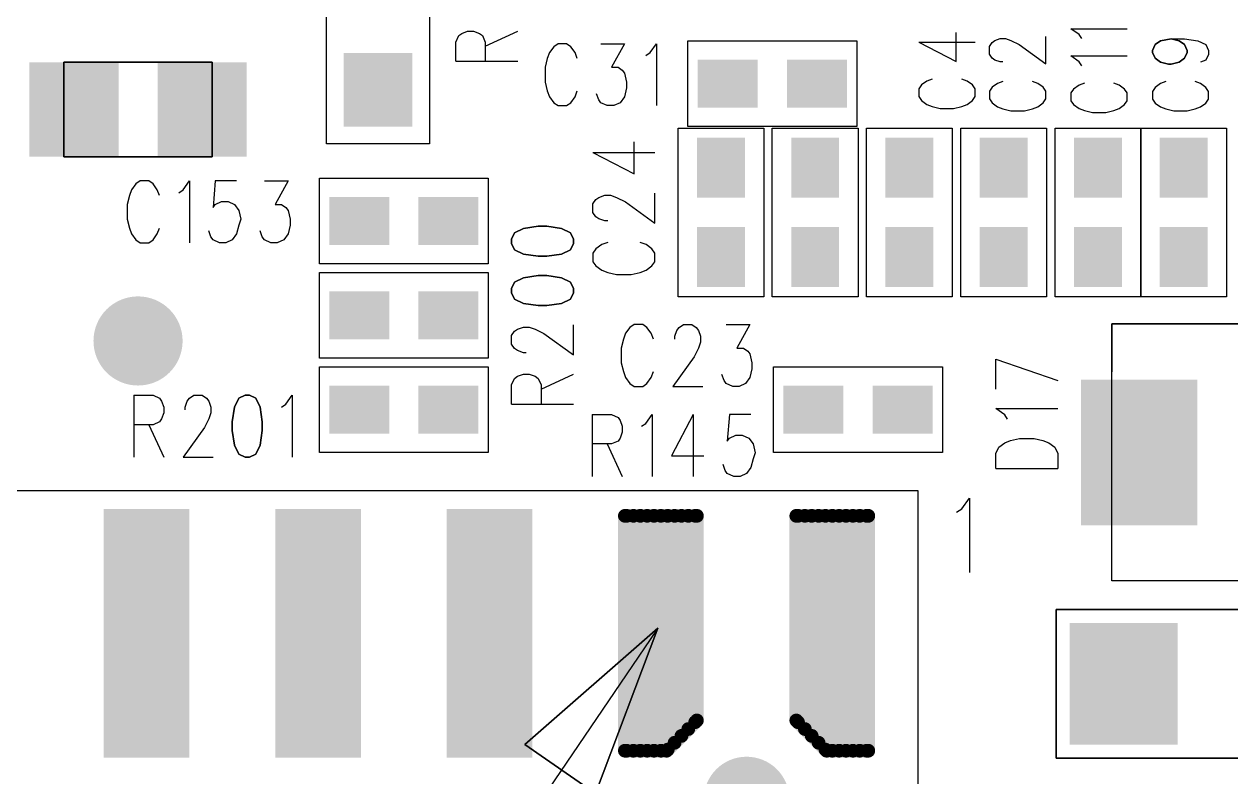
# Model space of a CAD drawing. Extents: x 12040 to 27945, y 10799 to 21199.
# Drawn here: x 17989 to 18693, y 16126 to 16565 of the extents above; entities that cross this region are included whole.
import ezdxf

# ---------------------------------------------------------------- set-up
doc = ezdxf.new("R2010")
doc.units = 0
doc.header["$MEASUREMENT"] = 0
doc.layers.add('ASSYDWGBOT_PHO', color=7, linetype='Continuous')

msp = doc.modelspace()

# ---------------------------------------------------------------- linework, layer by layer
at = {"layer": 'ASSYDWGBOT_PHO'}
for points in [[(18165.001, 16495.63), (18165.001, 16625.629)], [(18225, 16625.629), (18225, 16495.63)], [(18240.391, 16555), (18242.109, 16558.75)], [(18242.109, 16558.75), (18243.83, 16559.999)], [(18243.83, 16559.999), (18247.271, 16561.251)], [(18247.271, 16561.251), (18250.7, 16561.251)], [(18250.7, 16561.251), (18254.141, 16559.999)], [(18254.141, 16559.999), (18255.859, 16558.75)], [(18255.859, 16558.75), (18257.58, 16555)], [(18257.58, 16552.5), (18276.48, 16561.251)], [(18532.339, 16543.579), (18532.339, 16560.631)], [(18554.84, 16555.849), (18557.97, 16556.99)], [(18557.97, 16556.99), (18561.09, 16556.99)], [(18561.09, 16556.99), (18564.22, 16555.849)], [(18584.53, 16542.219), (18584.53, 16558.13)], [(18603.91, 16559.38), (18599.22, 16562.78)], [(18599.22, 16562.78), (18632.03, 16562.78)], [(18605.471, 16557.1), (18603.91, 16559.38)], [(18240.391, 16543.751), (18240.391, 16555)], [(18257.58, 16555), (18257.58, 16543.751)], [(18297.501, 16552.271), (18295, 16548.83)], [(18299.999, 16553.98), (18297.501, 16552.271)], [(18305, 16553.98), (18299.999, 16553.98)], [(18307.501, 16552.271), (18305, 16553.98)], [(18309.999, 16548.83), (18307.501, 16552.271)], [(18325.001, 16553.98), (18338.751, 16553.98)], [(18338.751, 16553.98), (18331.249, 16540.23)], [(18353.75, 16548.83), (18357.5, 16553.98)], [(18357.5, 16553.98), (18357.5, 16517.891)], [(18375.79, 16555.63), (18474.211, 16555.63)], [(18375.79, 16505.63), (18375.79, 16555.63)], [(18474.211, 16555.63), (18474.211, 16505.63)], [(18510.469, 16554.939), (18532.339, 16543.579)], [(18510.469, 16554.939), (18543.28, 16554.939)], [(18551.72, 16552.441), (18553.28, 16554.72)], [(18551.72, 16547.899), (18551.72, 16552.441)], [(18553.28, 16554.72), (18554.84, 16555.849)], [(18564.22, 16555.849), (18568.911, 16553.579)], [(18568.911, 16553.579), (18584.53, 16542.219)], [(18657.66, 16556.881), (18665.47, 16556.881)], [(18665.47, 16556.881), (18673.281, 16555.74)], [(18673.281, 16555.74), (18677.971, 16553.471)], [(18677.971, 16553.471), (18679.529, 16550.06)], [(18679.529, 16550.06), (18679.529, 16547.779)], [(18062.09, 16543.18), (18047.911, 16543.18)], [(18240.391, 16543.751), (18276.48, 16543.751)], [(18293.751, 16545.389), (18292.5, 16540.23)], [(18295, 16548.83), (18293.751, 16545.389)], [(18311.251, 16545.389), (18309.999, 16548.83)], [(18351.25, 16547.11), (18353.75, 16548.83)], [(18553.28, 16545.63), (18551.72, 16547.899)], [(18554.84, 16544.491), (18553.28, 16545.63)], [(18557.97, 16543.35), (18554.84, 16544.491)], [(18559.53, 16543.35), (18557.97, 16543.35)], [(18603.91, 16543.47), (18599.22, 16546.881)], [(18599.22, 16546.881), (18632.03, 16546.881)], [(18605.471, 16541.189), (18603.91, 16543.47)], [(18677.971, 16544.38), (18674.841, 16543.24)], [(18679.529, 16547.779), (18677.971, 16544.38)], [(18292.5, 16540.23), (18292.5, 16531.639)], [(18331.249, 16540.23), (18334.999, 16540.23)], [(18334.999, 16540.23), (18337.5, 16538.521)], [(18337.5, 16538.521), (18338.751, 16536.8)], [(18338.751, 16536.8), (18340, 16531.639)], [(18292.5, 16531.639), (18293.751, 16526.48)], [(18340, 16531.639), (18340, 16528.2)], [(18512.03, 16529.94), (18510.469, 16527.67)], [(18515.16, 16532.221), (18512.03, 16529.94)], [(18518.28, 16533.35), (18515.16, 16532.221)], [(18538.589, 16532.221), (18535.469, 16533.35)], [(18541.719, 16529.94), (18538.589, 16532.221)], [(18543.28, 16527.67), (18541.719, 16529.94)], [(18556.41, 16530.849), (18553.28, 16528.58)], [(18559.53, 16531.99), (18556.41, 16530.849)], [(18579.84, 16530.849), (18576.719, 16531.99)], [(18582.97, 16528.58), (18579.84, 16530.849)], [(18603.91, 16529.831), (18600.78, 16527.559)], [(18607.031, 16530.97), (18603.91, 16529.831)], [(18627.34, 16529.831), (18624.22, 16530.97)], [(18630.47, 16527.559), (18627.34, 16529.831)], [(18651.409, 16530.741), (18648.279, 16528.469)], [(18654.53, 16531.879), (18651.409, 16530.741)], [(18674.841, 16530.741), (18671.721, 16531.879)], [(18677.971, 16528.469), (18674.841, 16530.741)], [(18293.751, 16526.48), (18295, 16523.05)], [(18295, 16523.05), (18297.501, 16519.609)], [(18307.501, 16519.609), (18309.999, 16523.05)], [(18309.999, 16523.05), (18311.251, 16526.48)], [(18323.75, 16521.33), (18322.5, 16524.771)], [(18338.751, 16523.05), (18336.25, 16519.609)], [(18340, 16528.2), (18338.751, 16523.05)], [(18510.469, 16527.67), (18510.469, 16523.13)], [(18510.469, 16523.13), (18512.03, 16520.849)], [(18541.719, 16520.849), (18543.28, 16523.13)], [(18543.28, 16523.13), (18543.28, 16527.67)], [(18553.28, 16528.58), (18551.72, 16526.31)], [(18551.72, 16526.31), (18551.72, 16521.761)], [(18551.72, 16521.761), (18553.28, 16519.489)], [(18584.53, 16526.31), (18582.97, 16528.58)], [(18582.97, 16519.489), (18584.53, 16521.761)], [(18584.53, 16521.761), (18584.53, 16526.31)], [(18600.78, 16527.559), (18599.22, 16525.28)], [(18599.22, 16525.28), (18599.22, 16520.741)], [(18632.03, 16525.28), (18630.47, 16527.559)], [(18632.03, 16520.741), (18632.03, 16525.28)], [(18648.279, 16528.469), (18646.721, 16526.19)], [(18646.721, 16526.19), (18646.721, 16521.65)], [(18679.529, 16526.19), (18677.971, 16528.469)], [(18679.529, 16521.65), (18679.529, 16526.19)], [(18297.501, 16519.609), (18299.999, 16517.891)], [(18299.999, 16517.891), (18305, 16517.891)], [(18305, 16517.891), (18307.501, 16519.609)], [(18325.001, 16519.609), (18323.75, 16521.33)], [(18328.751, 16517.891), (18325.001, 16519.609)], [(18332.5, 16517.891), (18328.751, 16517.891)], [(18336.25, 16519.609), (18332.5, 16517.891)], [(18512.03, 16520.849), (18515.16, 16518.579)], [(18515.16, 16518.579), (18518.28, 16517.441)], [(18518.28, 16517.441), (18522.97, 16516.31)], [(18522.97, 16516.31), (18530.781, 16516.31)], [(18530.781, 16516.31), (18535.469, 16517.441)], [(18535.469, 16517.441), (18538.589, 16518.579)], [(18538.589, 16518.579), (18541.719, 16520.849)], [(18553.28, 16519.489), (18556.41, 16517.22)], [(18556.41, 16517.22), (18559.53, 16516.081)], [(18559.53, 16516.081), (18564.22, 16514.94)], [(18564.22, 16514.94), (18572.029, 16514.94)], [(18572.029, 16514.94), (18576.719, 16516.081)], [(18576.719, 16516.081), (18579.84, 16517.22)], [(18579.84, 16517.22), (18582.97, 16519.489)], [(18599.22, 16520.741), (18600.78, 16518.471)], [(18600.78, 16518.471), (18603.91, 16516.19)], [(18603.91, 16516.19), (18607.031, 16515.06)], [(18607.031, 16515.06), (18611.719, 16513.92)], [(18619.53, 16513.92), (18624.22, 16515.06)], [(18624.22, 16515.06), (18627.34, 16516.19)], [(18627.34, 16516.19), (18630.47, 16518.471)], [(18630.47, 16518.471), (18632.03, 16520.741)], [(18646.721, 16521.65), (18648.279, 16519.381)], [(18648.279, 16519.381), (18651.409, 16517.099)], [(18651.409, 16517.099), (18654.53, 16515.97)], [(18654.53, 16515.97), (18659.22, 16514.83)], [(18659.22, 16514.83), (18667.03, 16514.83)], [(18667.03, 16514.83), (18671.721, 16515.97)], [(18671.721, 16515.97), (18674.841, 16517.099)], [(18674.841, 16517.099), (18677.971, 16519.381)], [(18677.971, 16519.381), (18679.529, 16521.65)], [(18611.719, 16513.92), (18619.53, 16513.92)], [(18370.001, 16406.42), (18370.001, 16504.841)], [(18370.001, 16504.841), (18420, 16504.841)], [(18474.211, 16505.63), (18375.79, 16505.63)], [(18420, 16504.841), (18420, 16406.42)], [(18424.999, 16406.42), (18424.999, 16504.841)], [(18424.999, 16504.841), (18475, 16504.841)], [(18475, 16504.841), (18475, 16406.42)], [(18480, 16406.42), (18480, 16504.841)], [(18480, 16504.841), (18530.001, 16504.841)], [(18530.001, 16504.841), (18530.001, 16406.42)], [(18535, 16406.42), (18535, 16504.841)], [(18535, 16504.841), (18584.999, 16504.841)], [(18584.999, 16504.841), (18584.999, 16406.42)], [(18590, 16406.42), (18590, 16504.841)], [(18590, 16504.841), (18639.999, 16504.841)], [(18639.999, 16406.42), (18639.999, 16504.841)], [(18639.999, 16504.841), (18690.001, 16504.841)], [(18639.999, 16504.841), (18639.999, 16406.42)], [(18690.001, 16504.841), (18690.001, 16406.42)], [(18225, 16495.63), (18165.001, 16495.63)], [(18344.45, 16478.121), (18344.45, 16496.87)], [(18062.09, 16488.07), (18047.911, 16488.07)], [(18320.391, 16490.62), (18344.45, 16478.121)], [(18320.391, 16490.62), (18356.48, 16490.62)], [(18056.25, 16473.98), (18053.749, 16472.269)], [(18061.251, 16473.98), (18056.25, 16473.98)], [(18063.749, 16472.269), (18061.251, 16473.98)], [(18081.249, 16468.83), (18084.999, 16473.98)], [(18084.999, 16473.98), (18084.999, 16437.889)], [(18100, 16473.98), (18098.749, 16458.521)], [(18112.499, 16473.98), (18100, 16473.98)], [(18128.75, 16473.98), (18142.5, 16473.98)], [(18142.5, 16473.98), (18135, 16460.23)], [(18160.789, 16475.63), (18259.211, 16475.63)], [(18160.789, 16425.631), (18160.789, 16475.63)], [(18259.211, 16475.63), (18259.211, 16425.631)], [(18051.25, 16468.83), (18049.999, 16465.389)], [(18053.749, 16472.269), (18051.25, 16468.83)], [(18066.25, 16468.83), (18063.749, 16472.269)], [(18067.499, 16465.389), (18066.25, 16468.83)], [(18078.751, 16467.11), (18081.249, 16468.83)], [(18323.83, 16464.371), (18327.271, 16465.62)], [(18327.271, 16465.62), (18330.7, 16465.62)], [(18330.7, 16465.62), (18334.141, 16464.371)], [(18356.48, 16449.369), (18356.48, 16466.869)], [(18049.999, 16465.389), (18048.75, 16460.23)], [(18048.75, 16460.23), (18048.75, 16451.639)], [(18098.749, 16458.521), (18100, 16460.23)], [(18100, 16460.23), (18103.75, 16461.95)], [(18103.75, 16461.95), (18107.5, 16461.95)], [(18107.5, 16461.95), (18111.25, 16460.23)], [(18111.25, 16460.23), (18113.75, 16456.8)], [(18135, 16460.23), (18138.75, 16460.23)], [(18138.75, 16460.23), (18141.251, 16458.521)], [(18141.251, 16458.521), (18142.5, 16456.8)], [(18320.391, 16460.621), (18322.109, 16463.12)], [(18320.391, 16455.62), (18320.391, 16460.621)], [(18322.109, 16463.12), (18323.83, 16464.371)], [(18334.141, 16464.371), (18339.3, 16461.87)], [(18339.3, 16461.87), (18356.48, 16449.369)], [(18048.75, 16451.639), (18049.999, 16446.48)], [(18113.75, 16456.8), (18115, 16451.639)], [(18115, 16451.639), (18113.75, 16448.2)], [(18142.5, 16456.8), (18143.749, 16451.639)], [(18143.749, 16451.639), (18143.749, 16448.2)], [(18322.109, 16453.119), (18320.391, 16455.62)], [(18323.83, 16451.87), (18322.109, 16453.119)], [(18327.271, 16450.621), (18323.83, 16451.87)], [(18049.999, 16446.48), (18051.25, 16443.05)], [(18066.25, 16443.05), (18067.499, 16446.48)], [(18097.5, 16441.33), (18096.251, 16444.771)], [(18113.75, 16448.2), (18112.499, 16443.05)], [(18127.501, 16441.33), (18126.249, 16444.771)], [(18143.749, 16448.2), (18142.5, 16443.05)], [(18328.979, 16450.621), (18327.271, 16450.621)], [(18051.25, 16443.05), (18053.749, 16439.61)], [(18053.749, 16439.61), (18056.25, 16437.889)], [(18056.25, 16437.889), (18061.251, 16437.889)], [(18061.251, 16437.889), (18063.749, 16439.61)], [(18063.749, 16439.61), (18066.25, 16443.05)], [(18098.749, 16439.61), (18097.5, 16441.33)], [(18102.501, 16437.889), (18098.749, 16439.61)], [(18106.251, 16437.889), (18102.501, 16437.889)], [(18110.001, 16439.61), (18106.251, 16437.889)], [(18112.499, 16443.05), (18110.001, 16439.61)], [(18128.75, 16439.61), (18127.501, 16441.33)], [(18132.5, 16437.889), (18128.75, 16439.61)], [(18136.25, 16437.889), (18132.5, 16437.889)], [(18139.999, 16439.61), (18136.25, 16437.889)], [(18142.5, 16443.05), (18139.999, 16439.61)], [(18328.979, 16438.12), (18325.55, 16436.871)], [(18351.33, 16436.871), (18347.891, 16438.12)], [(18322.109, 16434.37), (18320.391, 16431.87)], [(18320.391, 16431.87), (18320.391, 16426.87)], [(18325.55, 16436.871), (18322.109, 16434.37)], [(18354.771, 16434.37), (18351.33, 16436.871)], [(18356.48, 16431.87), (18354.771, 16434.37)], [(18356.48, 16426.87), (18356.48, 16431.87)], [(18259.211, 16425.631), (18160.789, 16425.631)], [(18320.391, 16426.87), (18322.109, 16424.37)], [(18322.109, 16424.37), (18325.55, 16421.869)], [(18351.33, 16421.869), (18354.771, 16424.37)], [(18354.771, 16424.37), (18356.48, 16426.87)], [(18160.789, 16420.63), (18259.211, 16420.63)], [(18160.789, 16370.63), (18160.789, 16420.63)], [(18259.211, 16420.63), (18259.211, 16370.63)], [(18325.55, 16421.869), (18328.979, 16420.62)], [(18328.979, 16420.62), (18334.141, 16419.371)], [(18334.141, 16419.371), (18342.73, 16419.371)], [(18342.73, 16419.371), (18347.891, 16420.62)], [(18347.891, 16420.62), (18351.33, 16421.869)], [(18420, 16406.42), (18370.001, 16406.42)], [(18475, 16406.42), (18424.999, 16406.42)], [(18530.001, 16406.42), (18480, 16406.42)], [(18584.999, 16406.42), (18535, 16406.42)], [(18639.999, 16406.42), (18590, 16406.42)], [(18690.001, 16406.42), (18639.999, 16406.42)], [(18276.331, 16387.501), (18279.77, 16388.75)], [(18279.77, 16388.75), (18283.199, 16388.75)], [(18283.199, 16388.75), (18286.64, 16387.501)], [(18308.981, 16372.499), (18308.981, 16389.999)], [(18341.881, 16388.519), (18339.38, 16385.08)], [(18344.379, 16390.23), (18341.881, 16388.519)], [(18349.38, 16390.23), (18344.379, 16390.23)], [(18351.879, 16388.519), (18349.38, 16390.23)], [(18354.38, 16385.08), (18351.879, 16388.519)], [(18369.381, 16386.801), (18370.63, 16388.519)], [(18370.63, 16388.519), (18373.131, 16390.23)], [(18373.131, 16390.23), (18378.13, 16390.23)], [(18378.13, 16390.23), (18380.63, 16388.519)], [(18380.63, 16388.519), (18381.88, 16386.801)], [(18398.13, 16390.23), (18411.88, 16390.23)], [(18411.88, 16390.23), (18404.381, 16376.48)], [(18789, 16390.631), (18622.999, 16390.631)], [(18622.999, 16390.631), (18622.999, 16362.631)], [(18622.999, 16390.631), (18789, 16390.631)], [(18622.999, 16240.629), (18622.999, 16390.631)], [(18272.89, 16383.751), (18274.611, 16386.25)], [(18272.89, 16378.75), (18272.89, 16383.751)], [(18274.611, 16386.25), (18276.331, 16387.501)], [(18286.64, 16387.501), (18291.8, 16385)], [(18291.8, 16385), (18308.981, 16372.499)], [(18338.131, 16381.639), (18336.88, 16376.48)], [(18339.38, 16385.08), (18338.131, 16381.639)], [(18355.631, 16381.639), (18354.38, 16385.08)], [(18368.13, 16383.36), (18369.381, 16386.801)], [(18368.13, 16381.639), (18368.13, 16383.36)], [(18381.88, 16386.801), (18383.129, 16383.36)], [(18383.129, 16383.36), (18383.129, 16379.919)], [(18274.611, 16376.249), (18272.89, 16378.75)], [(18276.331, 16375), (18274.611, 16376.249)], [(18279.77, 16373.751), (18276.331, 16375)], [(18336.88, 16376.48), (18336.88, 16367.889)], [(18381.88, 16376.48), (18379.379, 16371.33)], [(18383.129, 16379.919), (18381.88, 16376.48)], [(18404.381, 16376.48), (18408.131, 16376.48)], [(18408.131, 16376.48), (18410.629, 16374.769)], [(18410.629, 16374.769), (18411.88, 16373.051)], [(18259.211, 16370.63), (18160.789, 16370.63)], [(18281.481, 16373.751), (18279.77, 16373.751)], [(18336.88, 16367.889), (18338.131, 16362.73)], [(18379.379, 16371.33), (18366.88, 16354.139)], [(18411.88, 16373.051), (18413.13, 16367.889)], [(18413.13, 16367.889), (18413.13, 16364.45)], [(18555.389, 16370.001), (18591.48, 16357.5)], [(18555.389, 16352.501), (18555.389, 16370.001)], [(18160.789, 16365.629), (18259.211, 16365.629)], [(18160.789, 16315.63), (18160.789, 16365.629)], [(18259.211, 16365.629), (18259.211, 16315.63)], [(18274.611, 16358.749), (18276.331, 16360.001)], [(18276.331, 16360.001), (18279.77, 16361.25)], [(18279.77, 16361.25), (18283.199, 16361.25)], [(18283.199, 16361.25), (18286.64, 16360.001)], [(18286.64, 16360.001), (18288.361, 16358.749)], [(18290.079, 16352.501), (18308.981, 16361.25)], [(18338.131, 16362.73), (18339.38, 16359.301)], [(18354.38, 16359.301), (18355.631, 16362.73)], [(18396.879, 16357.58), (18395.63, 16361.019)], [(18413.13, 16364.45), (18411.88, 16359.301)], [(18425.791, 16365.629), (18524.21, 16365.629)], [(18425.791, 16315.63), (18425.791, 16365.629)], [(18524.21, 16365.629), (18524.21, 16315.63)], [(18272.89, 16355), (18274.611, 16358.749)], [(18272.89, 16343.75), (18272.89, 16355)], [(18288.361, 16358.749), (18290.079, 16355)], [(18290.079, 16355), (18290.079, 16343.75)], [(18339.38, 16359.301), (18341.881, 16355.86)], [(18341.881, 16355.86), (18344.379, 16354.139)], [(18344.379, 16354.139), (18349.38, 16354.139)], [(18349.38, 16354.139), (18351.879, 16355.86)], [(18351.879, 16355.86), (18354.38, 16359.301)], [(18366.88, 16354.139), (18384.38, 16354.139)], [(18398.13, 16355.86), (18396.879, 16357.58)], [(18401.88, 16354.139), (18398.13, 16355.86)], [(18405.63, 16354.139), (18401.88, 16354.139)], [(18409.38, 16355.86), (18405.63, 16354.139)], [(18411.88, 16359.301), (18409.38, 16355.86)], [(18052.5, 16348.98), (18052.5, 16312.889)], [(18052.5, 16348.98), (18063.749, 16348.98)], [(18063.749, 16348.98), (18067.499, 16347.269)], [(18067.499, 16347.269), (18068.75, 16345.551)], [(18083.75, 16345.551), (18084.999, 16347.269)], [(18084.999, 16347.269), (18087.5, 16348.98)], [(18087.5, 16348.98), (18092.501, 16348.98)], [(18092.501, 16348.98), (18094.999, 16347.269)], [(18094.999, 16347.269), (18096.251, 16345.551)], [(18141.251, 16343.83), (18145, 16348.98)], [(18145, 16348.98), (18145, 16312.889)], [(18068.75, 16345.551), (18070, 16342.11)], [(18070, 16342.11), (18070, 16338.671)], [(18082.5, 16342.11), (18083.75, 16345.551)], [(18082.5, 16340.389), (18082.5, 16342.11)], [(18096.251, 16345.551), (18097.5, 16342.11)], [(18097.5, 16342.11), (18097.5, 16338.671)], [(18138.75, 16342.11), (18141.251, 16343.83)], [(18272.89, 16343.75), (18308.981, 16343.75)], [(18560.551, 16337.5), (18555.389, 16341.249)], [(18555.389, 16341.249), (18591.48, 16341.249)], [(18063.749, 16331.8), (18052.5, 16331.8)], [(18061.251, 16331.8), (18070, 16312.889)], [(18067.499, 16333.521), (18063.749, 16331.8)], [(18068.75, 16335.23), (18067.499, 16333.521)], [(18070, 16338.671), (18068.75, 16335.23)], [(18096.251, 16335.23), (18093.75, 16330.08)], [(18097.5, 16338.671), (18096.251, 16335.23)], [(18320, 16337.73), (18320, 16301.64)], [(18320, 16337.73), (18331.249, 16337.73)], [(18331.249, 16337.73), (18334.999, 16336.02)], [(18334.999, 16336.02), (18336.25, 16334.299)], [(18336.25, 16334.299), (18337.5, 16330.86)], [(18348.749, 16330.86), (18351.25, 16332.581)], [(18351.25, 16332.581), (18355, 16337.73)], [(18355, 16337.73), (18355, 16301.64)], [(18378.75, 16337.73), (18366.249, 16313.669)], [(18378.75, 16337.73), (18378.75, 16301.64)], [(18400, 16337.73), (18398.75, 16322.269)], [(18412.5, 16337.73), (18400, 16337.73)], [(18562.269, 16334.999), (18560.551, 16337.5)], [(18093.75, 16330.08), (18081.249, 16312.889)], [(18337.5, 16327.419), (18336.25, 16323.98)], [(18337.5, 16330.86), (18337.5, 16327.419)], [(18400, 16323.98), (18403.749, 16325.701)], [(18403.749, 16325.701), (18407.499, 16325.701)], [(18407.499, 16325.701), (18411.249, 16323.98)], [(18331.249, 16320.551), (18320, 16320.551)], [(18328.751, 16320.551), (18337.5, 16301.64)], [(18334.999, 16322.269), (18331.249, 16320.551)], [(18336.25, 16323.98), (18334.999, 16322.269)], [(18398.75, 16322.269), (18400, 16323.98)], [(18411.249, 16323.98), (18413.75, 16320.551)], [(18413.75, 16320.551), (18415.001, 16315.39)], [(18555.389, 16315.001), (18557.11, 16318.75)], [(18557.11, 16318.75), (18560.551, 16321.251)], [(18560.551, 16321.251), (18563.98, 16322.5)], [(18563.98, 16322.5), (18569.139, 16323.75)], [(18569.139, 16323.75), (18577.73, 16323.75)], [(18577.73, 16323.75), (18582.89, 16322.5)], [(18582.89, 16322.5), (18586.33, 16321.251)], [(18586.33, 16321.251), (18589.769, 16318.75)], [(18589.769, 16318.75), (18591.48, 16315.001)], [(18081.249, 16312.889), (18098.749, 16312.889)], [(18259.211, 16315.63), (18160.789, 16315.63)], [(18366.249, 16313.669), (18385, 16313.669)], [(18413.75, 16311.951), (18412.5, 16306.801)], [(18415.001, 16315.39), (18413.75, 16311.951)], [(18524.21, 16315.63), (18425.791, 16315.63)], [(18555.389, 16306.25), (18555.389, 16315.001)], [(18591.48, 16315.001), (18591.48, 16306.25)], [(18397.499, 16305.08), (18396.25, 16308.519)], [(18398.75, 16303.36), (18397.499, 16305.08)], [(18412.5, 16306.801), (18410, 16303.36)], [(18555.389, 16306.25), (18591.48, 16306.25)], [(18402.5, 16301.64), (18398.75, 16303.36)], [(18406.25, 16301.64), (18402.5, 16301.64)], [(18410, 16303.36), (18406.25, 16301.64)], [(18510, 16293.131), (17809.999, 16293.131)], [(18510, 15933.13), (18510, 16293.131)], [(18532.499, 16280.689), (18535.5, 16282.749)], [(18535.5, 16282.749), (18540.001, 16288.94)], [(18540.001, 16288.94), (18540.001, 16245.63)], [(18622.999, 16240.629), (18622.999, 16268.629)], [(18789, 16240.629), (18622.999, 16240.629)], [(18789, 16240.629), (18622.999, 16240.629)], [(18357.5, 16211.88), (16230, 13080.63)]]:
    msp.add_lwpolyline(points, dxfattribs=at)
for points in [[(18646.721, 16550.06), (18648.279, 16553.471)], [(18646.721, 16548.92), (18646.721, 16550.06)], [(18648.279, 16553.471), (18651.409, 16555.74)], [(18651.409, 16555.74), (18657.66, 16556.881)], [(18657.66, 16556.881), (18662.34, 16555.74)], [(18662.34, 16555.74), (18665.47, 16553.471)], [(18665.47, 16553.471), (18667.03, 16550.06)], [(18667.03, 16550.06), (18667.03, 16548.92)], [(18011.69, 16488.07), (18011.69, 16543.18)], [(18011.69, 16543.18), (18098.31, 16543.18)], [(18098.31, 16543.18), (18098.31, 16488.07)], [(18648.279, 16545.509), (18646.721, 16548.92)], [(18651.409, 16543.24), (18648.279, 16545.509)], [(18656.09, 16542.101), (18651.409, 16543.24)], [(18662.34, 16543.24), (18657.66, 16542.101)], [(18665.47, 16545.509), (18662.34, 16543.24)], [(18667.03, 16548.92), (18665.47, 16545.509)], [(18657.66, 16542.101), (18656.09, 16542.101)], [(18098.31, 16488.07), (18011.69, 16488.07)], [(18279.77, 16446.251), (18274.611, 16443.75)], [(18288.361, 16447.5), (18279.77, 16446.251)], [(18293.52, 16447.5), (18288.361, 16447.5)], [(18302.111, 16446.251), (18293.52, 16447.5)], [(18307.27, 16443.75), (18302.111, 16446.251)], [(18274.611, 16443.75), (18272.89, 16440.001)], [(18272.89, 16440.001), (18272.89, 16437.5)], [(18272.89, 16437.5), (18274.611, 16433.75)], [(18308.981, 16440.001), (18307.27, 16443.75)], [(18307.27, 16433.75), (18308.981, 16437.5)], [(18308.981, 16437.5), (18308.981, 16440.001)], [(18274.611, 16433.75), (18279.77, 16431.25)], [(18279.77, 16431.25), (18288.361, 16430)], [(18293.52, 16430), (18302.111, 16431.25)], [(18302.111, 16431.25), (18307.27, 16433.75)], [(18288.361, 16430), (18293.52, 16430)], [(18279.77, 16417.5), (18274.611, 16415.001)], [(18288.361, 16418.751), (18279.77, 16417.5)], [(18293.52, 16418.751), (18288.361, 16418.751)], [(18302.111, 16417.5), (18293.52, 16418.751)], [(18307.27, 16415.001), (18302.111, 16417.5)], [(18274.611, 16415.001), (18272.89, 16411.249)], [(18272.89, 16411.249), (18272.89, 16408.751)], [(18308.981, 16411.249), (18307.27, 16415.001)], [(18308.981, 16408.751), (18308.981, 16411.249)], [(18272.89, 16408.751), (18274.611, 16405.001)], [(18274.611, 16405.001), (18279.77, 16402.5)], [(18279.77, 16402.5), (18288.361, 16401.251)], [(18293.52, 16401.251), (18302.111, 16402.5)], [(18302.111, 16402.5), (18307.27, 16405.001)], [(18307.27, 16405.001), (18308.981, 16408.751)], [(18288.361, 16401.251), (18293.52, 16401.251)], [(18113.75, 16347.269), (18111.25, 16342.11)], [(18117.5, 16348.98), (18113.75, 16347.269)], [(18120.001, 16348.98), (18117.5, 16348.98)], [(18123.751, 16347.269), (18120.001, 16348.98)], [(18126.249, 16342.11), (18123.751, 16347.269)], [(18111.25, 16342.11), (18110.001, 16333.521)], [(18127.501, 16333.521), (18126.249, 16342.11)], [(18110.001, 16333.521), (18110.001, 16328.36)], [(18127.501, 16328.36), (18127.501, 16333.521)], [(18110.001, 16328.36), (18111.25, 16319.771)], [(18126.249, 16319.771), (18127.501, 16328.36)], [(18111.25, 16319.771), (18113.75, 16314.61)], [(18123.751, 16314.61), (18126.249, 16319.771)], [(18113.75, 16314.61), (18117.5, 16312.889)], [(18117.5, 16312.889), (18120.001, 16312.889)], [(18120.001, 16312.889), (18123.751, 16314.61)], [(18590.509, 16223.93), (18779.49, 16223.93)], [(18590.509, 16137.32), (18590.509, 16223.93)], [(18358.311, 16213.039), (18280.729, 16145.161)], [(18321.8, 16116.64), (18358.311, 16213.039)], [(18280.729, 16145.161), (18321.8, 16116.64)], [(18779.49, 16137.32), (18590.509, 16137.32)]]:
    msp.add_lwpolyline(points, close=True, dxfattribs=at)
for points, const_width in [([(18017.599, 16517.13), (18017.599, 16514.13)], 52), ([(18092.4, 16517.13), (18092.4, 16514.13)], 52), ([(18195, 16528.629), (18195, 16525.631)], 40), ([(18395.5, 16530.63), (18402.5, 16530.63)], 28), ([(18395.5, 16530.63), (18402.5, 16530.63)], 28), ([(18447.5, 16530.63), (18454.5, 16530.63)], 28), ([(18447.5, 16530.63), (18454.5, 16530.63)], 28), ([(18395, 16478.13), (18395, 16485.13)], 28), ([(18395, 16478.13), (18395, 16485.13)], 28), ([(18450.001, 16478.13), (18450.001, 16485.13)], 28), ([(18450.001, 16478.13), (18450.001, 16485.13)], 28), ([(18504.999, 16478.13), (18504.999, 16485.13)], 28), ([(18504.999, 16478.13), (18504.999, 16485.13)], 28), ([(18559.999, 16478.13), (18559.999, 16485.13)], 28), ([(18559.999, 16478.13), (18559.999, 16485.13)], 28), ([(18615, 16478.13), (18615, 16485.13)], 28), ([(18615, 16478.13), (18615, 16485.13)], 28), ([(18665.001, 16478.13), (18665.001, 16485.13)], 28), ([(18665.001, 16478.13), (18665.001, 16485.13)], 28), ([(18180.5, 16450.63), (18187.5, 16450.63)], 28), ([(18180.5, 16450.63), (18187.5, 16450.63)], 28), ([(18232.5, 16450.63), (18239.5, 16450.63)], 28), ([(18232.5, 16450.63), (18239.5, 16450.63)], 28), ([(18395, 16426.13), (18395, 16433.13)], 28), ([(18395, 16426.13), (18395, 16433.13)], 28), ([(18450.001, 16426.13), (18450.001, 16433.13)], 28), ([(18450.001, 16426.13), (18450.001, 16433.13)], 28), ([(18504.999, 16426.13), (18504.999, 16433.13)], 28), ([(18504.999, 16426.13), (18504.999, 16433.13)], 28), ([(18559.999, 16426.13), (18559.999, 16433.13)], 28), ([(18559.999, 16426.13), (18559.999, 16433.13)], 28), ([(18615, 16426.13), (18615, 16433.13)], 28), ([(18615, 16426.13), (18615, 16433.13)], 28), ([(18665.001, 16426.13), (18665.001, 16433.13)], 28), ([(18665.001, 16426.13), (18665.001, 16433.13)], 28), ([(18180.5, 16395.63), (18187.5, 16395.63)], 28), ([(18180.5, 16395.63), (18187.5, 16395.63)], 28), ([(18232.5, 16395.63), (18239.5, 16395.63)], 28), ([(18232.5, 16395.63), (18239.5, 16395.63)], 28), ([(18180.5, 16340.63), (18187.5, 16340.63)], 28), ([(18180.5, 16340.63), (18187.5, 16340.63)], 28), ([(18232.5, 16340.63), (18239.5, 16340.63)], 28), ([(18232.5, 16340.63), (18239.5, 16340.63)], 28), ([(18445.499, 16340.63), (18452.499, 16340.63)], 28), ([(18445.499, 16340.63), (18452.499, 16340.63)], 28), ([(18497.499, 16340.63), (18504.499, 16340.63)], 28), ([(18497.499, 16340.63), (18504.499, 16340.63)], 28), ([(18639, 16324.129), (18639, 16307.131)], 68), ([(18059.999, 16257.629), (18059.999, 16162.63)], 50), ([(18160, 16257.629), (18160, 16162.63)], 50), ([(18260, 16257.629), (18260, 16162.63)], 50), ([(18381.001, 16278.629), (18339.001, 16278.629)], 8), ([(18339.001, 16278.629), (18339.001, 16141.63)], 8), ([(18340, 16141.63), (18340, 16278.629)], 8), ([(18344, 16141.63), (18344, 16278.629)], 8), ([(18348, 16141.63), (18348, 16278.629)], 8), ([(18351.999, 16141.63), (18351.999, 16278.629)], 8), ([(18356.001, 16141.63), (18356.001, 16278.629)], 8), ([(18360.001, 16141.63), (18360.001, 16278.629)], 8), ([(18364, 16142.281), (18364, 16278.629)], 8), ([(18368, 16146.28), (18368, 16278.629)], 8), ([(18372, 16150.28), (18372, 16278.629)], 8), ([(18375.999, 16154.28), (18375.999, 16278.629)], 8), ([(18379.999, 16158.279), (18379.999, 16278.629)], 8), ([(18381.001, 16159.281), (18381.001, 16278.629)], 8), ([(18481.001, 16278.629), (18438.999, 16278.629)], 8), ([(18438.999, 16278.629), (18438.999, 16159.281)], 8), ([(18440.001, 16158.279), (18440.001, 16278.629)], 8), ([(18444, 16154.28), (18444, 16278.629)], 8), ([(18448, 16150.28), (18448, 16278.629)], 8), ([(18452, 16146.28), (18452, 16278.629)], 8), ([(18455.999, 16142.281), (18455.999, 16278.629)], 8), ([(18459.999, 16141.63), (18459.999, 16278.629)], 8), ([(18464.001, 16141.63), (18464.001, 16278.629)], 8), ([(18468, 16141.63), (18468, 16278.629)], 8), ([(18472, 16141.63), (18472, 16278.629)], 8), ([(18476, 16141.63), (18476, 16278.629)], 8), ([(18480, 16141.63), (18480, 16278.629)], 8), ([(18481.001, 16141.63), (18481.001, 16278.629)], 8), ([(18629.881, 16176.63), (18629.881, 16184.629)], 63), ([(18363.34, 16141.63), (18381.001, 16159.281)], 8), ([(18438.999, 16159.281), (18456.659, 16141.63)], 8), ([(18339.001, 16141.63), (18363.34, 16141.63)], 8), ([(18456.659, 16141.63), (18481.001, 16141.63)], 8)]:
    msp.add_lwpolyline(points, dxfattribs=dict(at, const_width=const_width))
for points, const_width in [([(18042, 16380.63, 1), (18068, 16380.63, 1), (18042, 16380.63)], 26), ([(18353.751, 16210.131, 1), (18366.251, 16210.131, 1), (18353.751, 16210.131)], 12.5), ([(18453.749, 16210.131, 1), (18466.249, 16210.131, 1), (18453.749, 16210.131)], 12.5), ([(18397.5, 16113.131, 1), (18422.5, 16113.131, 1), (18397.5, 16113.131)], 25)]:
    msp.add_lwpolyline(points, format="xyb", dxfattribs=dict(at, const_width=const_width))
at = {"layer": 'ASSYDWGBOT_PHO', "const_width": 4}
for points in [[(18337.001, 16278.629, 1), (18341.001, 16278.629, 1)], [(18337.001, 16278.629, 1), (18341.001, 16278.629, 1)], [(18338, 16278.629, 1), (18342, 16278.629, 1)], [(18342, 16278.629, 1), (18346, 16278.629, 1)], [(18346, 16278.629, 1), (18350, 16278.629, 1)], [(18349.999, 16278.629, 1), (18353.999, 16278.629, 1)], [(18354.001, 16278.629, 1), (18358.001, 16278.629, 1)], [(18358.001, 16278.629, 1), (18362.001, 16278.629, 1)], [(18362, 16278.629, 1), (18366, 16278.629, 1)], [(18366, 16278.629, 1), (18370, 16278.629, 1)], [(18370, 16278.629, 1), (18374, 16278.629, 1)], [(18373.999, 16278.629, 1), (18377.999, 16278.629, 1)], [(18377.999, 16278.629, 1), (18381.999, 16278.629, 1)], [(18379.001, 16278.629, 1), (18383.001, 16278.629, 1)], [(18379.001, 16278.629, 1), (18383.001, 16278.629, 1)], [(18436.999, 16278.629, 1), (18440.999, 16278.629, 1)], [(18436.999, 16278.629, 1), (18440.999, 16278.629, 1)], [(18438.001, 16278.629, 1), (18442.001, 16278.629, 1)], [(18442, 16278.629, 1), (18446, 16278.629, 1)], [(18446, 16278.629, 1), (18450, 16278.629, 1)], [(18450, 16278.629, 1), (18454, 16278.629, 1)], [(18453.999, 16278.629, 1), (18457.999, 16278.629, 1)], [(18457.999, 16278.629, 1), (18461.999, 16278.629, 1)], [(18462.001, 16278.629, 1), (18466.001, 16278.629, 1)], [(18466, 16278.629, 1), (18470, 16278.629, 1)], [(18470, 16278.629, 1), (18474, 16278.629, 1)], [(18474, 16278.629, 1), (18478, 16278.629, 1)], [(18478, 16278.629, 1), (18482, 16278.629, 1)], [(18479.001, 16278.629, 1), (18483.001, 16278.629, 1)], [(18479.001, 16278.629, 1), (18483.001, 16278.629, 1)], [(18379.001, 16159.281, 1), (18383.001, 16159.281, 1)], [(18379.001, 16159.281, 1), (18383.001, 16159.281, 1)], [(18436.999, 16159.281, 1), (18440.999, 16159.281, 1)], [(18436.999, 16159.281, 1), (18440.999, 16159.281, 1)], [(18373.999, 16154.28, 1), (18377.999, 16154.28, 1)], [(18377.999, 16158.279, 1), (18381.999, 16158.279, 1)], [(18438.001, 16158.279, 1), (18442.001, 16158.279, 1)], [(18442, 16154.28, 1), (18446, 16154.28, 1)], [(18366, 16146.28, 1), (18370, 16146.28, 1)], [(18370, 16150.28, 1), (18374, 16150.28, 1)], [(18446, 16150.28, 1), (18450, 16150.28, 1)], [(18450, 16146.28, 1), (18454, 16146.28, 1)], [(18337.001, 16141.63, 1), (18341.001, 16141.63, 1)], [(18337.001, 16141.63, 1), (18341.001, 16141.63, 1)], [(18338, 16141.63, 1), (18342, 16141.63, 1)], [(18342, 16141.63, 1), (18346, 16141.63, 1)], [(18346, 16141.63, 1), (18350, 16141.63, 1)], [(18349.999, 16141.63, 1), (18353.999, 16141.63, 1)], [(18354.001, 16141.63, 1), (18358.001, 16141.63, 1)], [(18358.001, 16141.63, 1), (18362.001, 16141.63, 1)], [(18361.34, 16141.63, 1), (18365.34, 16141.63, 1)], [(18361.34, 16141.63, 1), (18365.34, 16141.63, 1)], [(18362, 16142.281, 1), (18366, 16142.281, 1)], [(18453.999, 16142.281, 1), (18457.999, 16142.281, 1)], [(18454.659, 16141.63, 1), (18458.659, 16141.63, 1)], [(18454.659, 16141.63, 1), (18458.659, 16141.63, 1)], [(18457.999, 16141.63, 1), (18461.999, 16141.63, 1)], [(18462.001, 16141.63, 1), (18466.001, 16141.63, 1)], [(18466, 16141.63, 1), (18470, 16141.63, 1)], [(18470, 16141.63, 1), (18474, 16141.63, 1)], [(18474, 16141.63, 1), (18478, 16141.63, 1)], [(18478, 16141.63, 1), (18482, 16141.63, 1)], [(18479.001, 16141.63, 1), (18483.001, 16141.63, 1)], [(18479.001, 16141.63, 1), (18483.001, 16141.63, 1)]]:
    msp.add_lwpolyline(points, format="xyb", close=True, dxfattribs=at)
at = {"layer": 'ASSYDWGBOT_PHO'}
for points in [[(18043.599, 16491.13), (17991.599, 16491.13), (18043.599, 16543.13), (17991.599, 16543.13)], [(18118.4, 16491.13), (18066.4, 16491.13), (18118.4, 16543.13), (18066.4, 16543.13)], [(18215, 16508.629), (18175, 16508.629), (18215, 16548.629), (18175, 16548.629)], [(18175, 16545.631), (18215, 16545.631), (18175, 16505.631), (18215, 16505.631)], [(18409.5, 16544.63), (18409.5, 16516.63), (18381.5, 16544.63), (18381.5, 16516.63)], [(18409.5, 16544.63), (18409.5, 16516.63), (18381.5, 16544.63), (18381.5, 16516.63)], [(18388.5, 16516.63), (18388.5, 16544.63), (18416.5, 16516.63), (18416.5, 16544.63)], [(18388.5, 16516.63), (18388.5, 16544.63), (18416.5, 16516.63), (18416.5, 16544.63)], [(18461.5, 16544.63), (18461.5, 16516.63), (18433.5, 16544.63), (18433.5, 16516.63)], [(18461.5, 16544.63), (18461.5, 16516.63), (18433.5, 16544.63), (18433.5, 16516.63)], [(18440.5, 16516.63), (18440.5, 16544.63), (18468.5, 16516.63), (18468.5, 16544.63)], [(18440.5, 16516.63), (18440.5, 16544.63), (18468.5, 16516.63), (18468.5, 16544.63)], [(17991.599, 16540.13), (18043.599, 16540.13), (17991.599, 16488.13), (18043.599, 16488.13)], [(18066.4, 16540.13), (18118.4, 16540.13), (18066.4, 16488.13), (18118.4, 16488.13)], [(18409, 16471.13), (18381, 16471.13), (18409, 16499.13), (18381, 16499.13)], [(18409, 16471.13), (18381, 16471.13), (18409, 16499.13), (18381, 16499.13)], [(18464.001, 16471.13), (18436.001, 16471.13), (18464.001, 16499.13), (18436.001, 16499.13)], [(18464.001, 16471.13), (18436.001, 16471.13), (18464.001, 16499.13), (18436.001, 16499.13)], [(18518.999, 16471.13), (18490.999, 16471.13), (18518.999, 16499.13), (18490.999, 16499.13)], [(18518.999, 16471.13), (18490.999, 16471.13), (18518.999, 16499.13), (18490.999, 16499.13)], [(18573.999, 16471.13), (18545.999, 16471.13), (18573.999, 16499.13), (18545.999, 16499.13)], [(18573.999, 16471.13), (18545.999, 16471.13), (18573.999, 16499.13), (18545.999, 16499.13)], [(18629, 16471.13), (18601, 16471.13), (18629, 16499.13), (18601, 16499.13)], [(18629, 16471.13), (18601, 16471.13), (18629, 16499.13), (18601, 16499.13)], [(18679.001, 16471.13), (18651.001, 16471.13), (18679.001, 16499.13), (18651.001, 16499.13)], [(18679.001, 16471.13), (18651.001, 16471.13), (18679.001, 16499.13), (18651.001, 16499.13)], [(18381, 16492.13), (18409, 16492.13), (18381, 16464.13), (18409, 16464.13)], [(18381, 16492.13), (18409, 16492.13), (18381, 16464.13), (18409, 16464.13)], [(18436.001, 16492.13), (18464.001, 16492.13), (18436.001, 16464.13), (18464.001, 16464.13)], [(18436.001, 16492.13), (18464.001, 16492.13), (18436.001, 16464.13), (18464.001, 16464.13)], [(18490.999, 16492.13), (18518.999, 16492.13), (18490.999, 16464.13), (18518.999, 16464.13)], [(18490.999, 16492.13), (18518.999, 16492.13), (18490.999, 16464.13), (18518.999, 16464.13)], [(18545.999, 16492.13), (18573.999, 16492.13), (18545.999, 16464.13), (18573.999, 16464.13)], [(18545.999, 16492.13), (18573.999, 16492.13), (18545.999, 16464.13), (18573.999, 16464.13)], [(18601, 16492.13), (18629, 16492.13), (18601, 16464.13), (18629, 16464.13)], [(18601, 16492.13), (18629, 16492.13), (18601, 16464.13), (18629, 16464.13)], [(18651.001, 16492.13), (18679.001, 16492.13), (18651.001, 16464.13), (18679.001, 16464.13)], [(18651.001, 16492.13), (18679.001, 16492.13), (18651.001, 16464.13), (18679.001, 16464.13)], [(18194.5, 16464.63), (18194.5, 16436.63), (18166.5, 16464.63), (18166.5, 16436.63)], [(18194.5, 16464.63), (18194.5, 16436.63), (18166.5, 16464.63), (18166.5, 16436.63)], [(18173.5, 16436.63), (18173.5, 16464.63), (18201.5, 16436.63), (18201.5, 16464.63)], [(18173.5, 16436.63), (18173.5, 16464.63), (18201.5, 16436.63), (18201.5, 16464.63)], [(18246.5, 16464.63), (18246.5, 16436.63), (18218.5, 16464.63), (18218.5, 16436.63)], [(18246.5, 16464.63), (18246.5, 16436.63), (18218.5, 16464.63), (18218.5, 16436.63)], [(18225.5, 16436.63), (18225.5, 16464.63), (18253.5, 16436.63), (18253.5, 16464.63)], [(18225.5, 16436.63), (18225.5, 16464.63), (18253.5, 16436.63), (18253.5, 16464.63)], [(18409, 16419.13), (18381, 16419.13), (18409, 16447.13), (18381, 16447.13)], [(18409, 16419.13), (18381, 16419.13), (18409, 16447.13), (18381, 16447.13)], [(18464.001, 16419.13), (18436.001, 16419.13), (18464.001, 16447.13), (18436.001, 16447.13)], [(18464.001, 16419.13), (18436.001, 16419.13), (18464.001, 16447.13), (18436.001, 16447.13)], [(18518.999, 16419.13), (18490.999, 16419.13), (18518.999, 16447.13), (18490.999, 16447.13)], [(18518.999, 16419.13), (18490.999, 16419.13), (18518.999, 16447.13), (18490.999, 16447.13)], [(18573.999, 16419.13), (18545.999, 16419.13), (18573.999, 16447.13), (18545.999, 16447.13)], [(18573.999, 16419.13), (18545.999, 16419.13), (18573.999, 16447.13), (18545.999, 16447.13)], [(18629, 16419.13), (18601, 16419.13), (18629, 16447.13), (18601, 16447.13)], [(18629, 16419.13), (18601, 16419.13), (18629, 16447.13), (18601, 16447.13)], [(18679.001, 16419.13), (18651.001, 16419.13), (18679.001, 16447.13), (18651.001, 16447.13)], [(18679.001, 16419.13), (18651.001, 16419.13), (18679.001, 16447.13), (18651.001, 16447.13)], [(18381, 16440.13), (18409, 16440.13), (18381, 16412.13), (18409, 16412.13)], [(18381, 16440.13), (18409, 16440.13), (18381, 16412.13), (18409, 16412.13)], [(18436.001, 16440.13), (18464.001, 16440.13), (18436.001, 16412.13), (18464.001, 16412.13)], [(18436.001, 16440.13), (18464.001, 16440.13), (18436.001, 16412.13), (18464.001, 16412.13)], [(18490.999, 16440.13), (18518.999, 16440.13), (18490.999, 16412.13), (18518.999, 16412.13)], [(18490.999, 16440.13), (18518.999, 16440.13), (18490.999, 16412.13), (18518.999, 16412.13)], [(18545.999, 16440.13), (18573.999, 16440.13), (18545.999, 16412.13), (18573.999, 16412.13)], [(18545.999, 16440.13), (18573.999, 16440.13), (18545.999, 16412.13), (18573.999, 16412.13)], [(18601, 16440.13), (18629, 16440.13), (18601, 16412.13), (18629, 16412.13)], [(18601, 16440.13), (18629, 16440.13), (18601, 16412.13), (18629, 16412.13)], [(18651.001, 16440.13), (18679.001, 16440.13), (18651.001, 16412.13), (18679.001, 16412.13)], [(18651.001, 16440.13), (18679.001, 16440.13), (18651.001, 16412.13), (18679.001, 16412.13)], [(18194.5, 16409.63), (18194.5, 16381.63), (18166.5, 16409.63), (18166.5, 16381.63)], [(18194.5, 16409.63), (18194.5, 16381.63), (18166.5, 16409.63), (18166.5, 16381.63)], [(18173.5, 16381.63), (18173.5, 16409.63), (18201.5, 16381.63), (18201.5, 16409.63)], [(18173.5, 16381.63), (18173.5, 16409.63), (18201.5, 16381.63), (18201.5, 16409.63)], [(18246.5, 16409.63), (18246.5, 16381.63), (18218.5, 16409.63), (18218.5, 16381.63)], [(18246.5, 16409.63), (18246.5, 16381.63), (18218.5, 16409.63), (18218.5, 16381.63)], [(18225.5, 16381.63), (18225.5, 16409.63), (18253.5, 16381.63), (18253.5, 16409.63)], [(18225.5, 16381.63), (18225.5, 16409.63), (18253.5, 16381.63), (18253.5, 16409.63)], [(18194.5, 16354.63), (18194.5, 16326.63), (18166.5, 16354.63), (18166.5, 16326.63)], [(18194.5, 16354.63), (18194.5, 16326.63), (18166.5, 16354.63), (18166.5, 16326.63)], [(18173.5, 16326.63), (18173.5, 16354.63), (18201.5, 16326.63), (18201.5, 16354.63)], [(18173.5, 16326.63), (18173.5, 16354.63), (18201.5, 16326.63), (18201.5, 16354.63)], [(18246.5, 16354.63), (18246.5, 16326.63), (18218.5, 16354.63), (18218.5, 16326.63)], [(18246.5, 16354.63), (18246.5, 16326.63), (18218.5, 16354.63), (18218.5, 16326.63)], [(18225.5, 16326.63), (18225.5, 16354.63), (18253.5, 16326.63), (18253.5, 16354.63)], [(18225.5, 16326.63), (18225.5, 16354.63), (18253.5, 16326.63), (18253.5, 16354.63)], [(18459.499, 16354.63), (18459.499, 16326.63), (18431.499, 16354.63), (18431.499, 16326.63)], [(18459.499, 16354.63), (18459.499, 16326.63), (18431.499, 16354.63), (18431.499, 16326.63)], [(18438.499, 16326.63), (18438.499, 16354.63), (18466.499, 16326.63), (18466.499, 16354.63)], [(18438.499, 16326.63), (18438.499, 16354.63), (18466.499, 16326.63), (18466.499, 16354.63)], [(18511.499, 16354.63), (18511.499, 16326.63), (18483.499, 16354.63), (18483.499, 16326.63)], [(18511.499, 16354.63), (18511.499, 16326.63), (18483.499, 16354.63), (18483.499, 16326.63)], [(18490.499, 16326.63), (18490.499, 16354.63), (18518.499, 16326.63), (18518.499, 16354.63)], [(18490.499, 16326.63), (18490.499, 16354.63), (18518.499, 16326.63), (18518.499, 16354.63)], [(18673, 16290.129), (18605, 16290.129), (18673, 16358.129), (18605, 16358.129)], [(18605, 16341.131), (18673, 16341.131), (18605, 16273.131), (18673, 16273.131)], [(18084.999, 16232.629), (18034.999, 16232.629), (18084.999, 16282.629), (18034.999, 16282.629)], [(18185, 16232.629), (18135, 16232.629), (18185, 16282.629), (18135, 16282.629)], [(18285, 16232.629), (18235, 16232.629), (18285, 16282.629), (18235, 16282.629)], [(18661.381, 16153.129), (18598.381, 16153.129), (18661.381, 16216.129), (18598.381, 16216.129)], [(18598.381, 16208.13), (18661.381, 16208.13), (18598.381, 16145.13), (18661.381, 16145.13)], [(18034.999, 16187.63), (18084.999, 16187.63), (18034.999, 16137.63), (18084.999, 16137.63)], [(18135, 16187.63), (18185, 16187.63), (18135, 16137.63), (18185, 16137.63)], [(18235, 16187.63), (18285, 16187.63), (18235, 16137.63), (18285, 16137.63)]]:
    msp.add_solid(points, dxfattribs=at)

doc.saveas('drawing.dxf')
